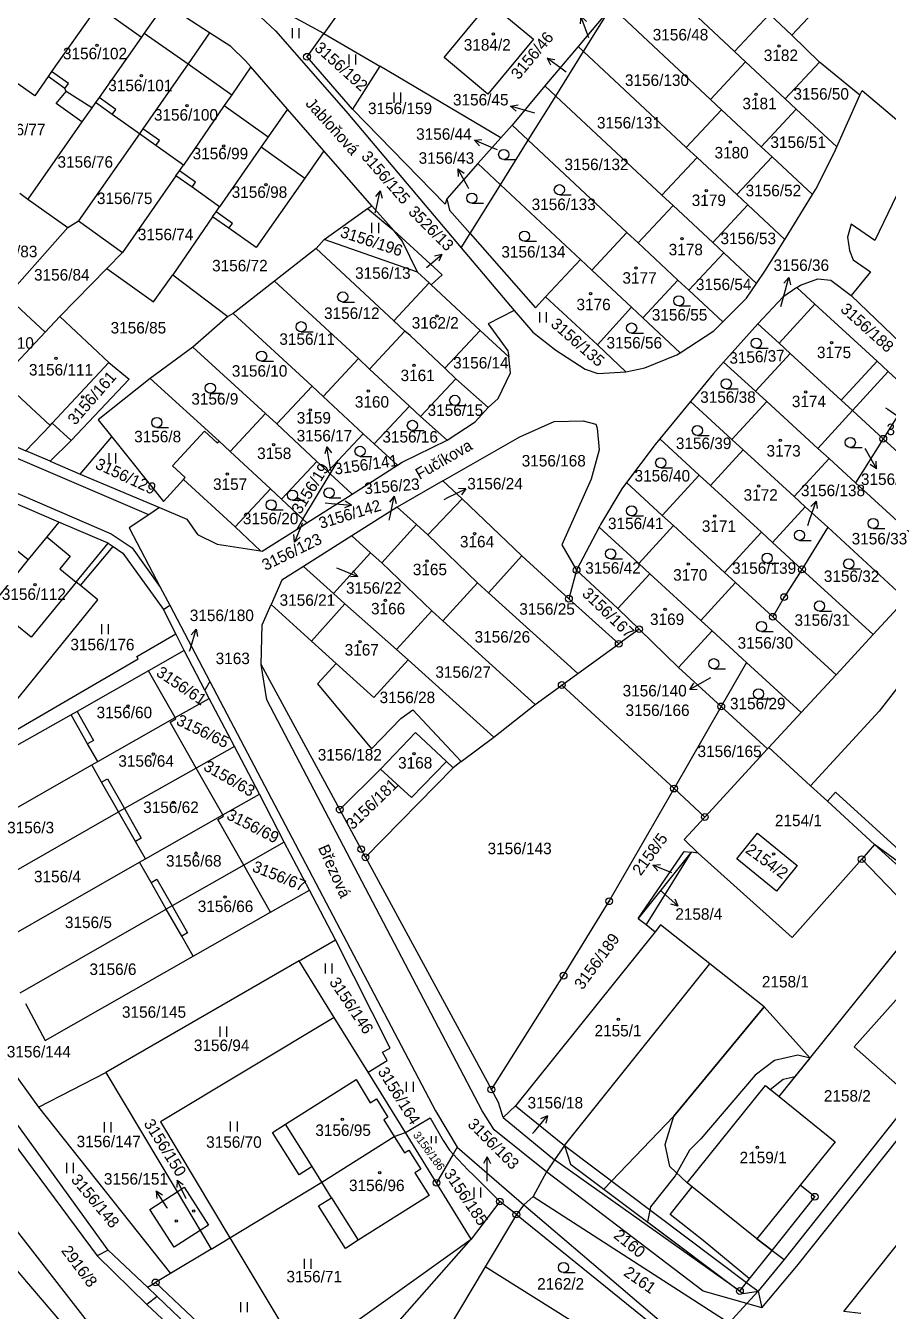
# Model space of a CAD drawing. Extents: x -784124 to -780570, y -980818 to -976926.
# Drawn here: x -782726.5 to -782598.9, y -978423 to -978232.8 of the extents above; entities that cross this region are included whole.
import ezdxf
from ezdxf.enums import TextEntityAlignment as Align

# ---------------------------------------------------------------- set-up
doc = ezdxf.new("R2010")
doc.units = 0
doc.header["$LTSCALE"] = 3.138375
doc.header["$MEASUREMENT"] = 0
doc.linetypes.add('0_051C', pattern=[0])
for name, color, linetype in [('1008', 1, 'CONTINUOUS'), ('1029', 1, 'CONTINUOUS'), ('105', 1, 'CONTINUOUS'), ('18', 1, 'CONTINUOUS'), ('21800', 1, 'CONTINUOUS'), ('21900', 1, 'CONTINUOUS'), ('21999', 1, 'CONTINUOUS'), ('23700', 1, 'CONTINUOUS'), ('304', 1, 'CONTINUOUS'), ('306', 1, 'CONTINUOUS'), ('404', 1, 'CONTINUOUS')]:
    doc.layers.add(name, color=color, linetype=linetype)

# ---------------------------------------------------------------- blocks, each defined once
blk = doc.blocks.new('4_02$0')
at = {"layer": '404', "color": 255, "linetype": 'Continuous'}
blk.add_circle((-0.01, 0), 0.175, dxfattribs=at)
blk = doc.blocks.new('1029$1')
at = {"layer": '1029', "color": 6, "linetype": 'Continuous'}
for p, q in [((0, 3), (-0.5, 2)), ((0, 0), (0, 3)), ((0, 3), (0.5, 2))]:
    blk.add_line(p, q, dxfattribs=at)
blk = doc.blocks.new('3_04$3')
at = {"layer": '304', "color": 255, "linetype": 'Continuous'}
blk.add_line((0.01, 0), (1.76, 0), dxfattribs=at)
blk.add_circle((0.01, 0.75), 0.75, dxfattribs=at)
blk = doc.blocks.new('3_06$4')
at = {"layer": '306', "color": 255, "linetype": 'Continuous'}
for p, q in [((-0.51, 0), (-0.51, 1.5)), ((0.49, 0), (0.49, 1.5))]:
    blk.add_line(p, q, dxfattribs=at)
blk = doc.blocks.new('1_05$19')
at = {"layer": '105', "color": 3, "linetype": 'Continuous'}
for radius in [0.5, 0.0303]:
    blk.add_circle((0, 0), radius, dxfattribs=at)

msp = doc.modelspace()

# ---------------------------------------------------------------- linework, layer by layer
at = {"layer": '1029', "color": 255, "linetype": 'Continuous'}
for p, q in [((-782643.2, -978234.61), (-782643.35, -978234.21)), ((-782646.56, -978239.67), (-782646.95, -978239.38)), ((-782651.21, -978245.72), (-782651.89, -978245.52)), ((-782656.71, -978251.17), (-782657.36, -978250.89)), ((-782660.95, -978256.92), (-782661.12, -978256.61)), ((-782674.82, -978260.49), (-782674.73, -978260.13)), ((-782614.81, -978274.34), (-782614.42, -978272.94)), ((-782599.3, -978289.33), (-782598.98, -978289.55)), ((-782602.36, -978295.37), (-782602.14, -978295.75)), ((-782681.38, -978298.58), (-782681.47, -978298.05)), ((-782682.21, -978303.38), (-782681.28, -978303.46)), ((-782664.6, -978302.88), (-782664.07, -978302.61)), ((-782672.74, -978305.94), (-782672.61, -978305.34)), ((-782685.58, -978306.43), (-782685.59, -978306.44)), ((-782610.82, -978306.76), (-782610.56, -978305.97)), ((-782680.52, -978312.99), (-782680.14, -978313.14)), ((-782702.26, -978325.34), (-782702.14, -978324.95)), ((-782625.21, -978329.3), (-782625.66, -978329.54)), ((-782632.51, -978360.81), (-782632.24, -978361.05)), ((-782651.51, -978396.71), (-782651.25, -978396.39)), ((-782658.26, -978403.75), (-782658.26, -978403.13)), ((-782702.76, -978406.37), (-782702.8, -978406.28)), ((-782705.55, -978407.76), (-782705.58, -978407.71))]:
    msp.add_line(p, q, dxfattribs=at)
at = {"layer": '21800', "color": 255, "linetype": 'Continuous'}
for p, q in [((-782715.82, -978229.89), (-782709.36, -978234.47)), ((-782708.96, -978233.9), (-782702.48, -978238.44)), ((-782702.48, -978238.44), (-782696.03, -978243.03)), ((-782720.17, -978241.36), (-782722.67, -978239.58)), ((-782720.69, -978242.1), (-782720.17, -978241.36)), ((-782716.7, -978244.93), (-782720.52, -978242.51)), ((-782713.18, -978245.18), (-782715.64, -978243.43)), ((-782697.15, -978244.6), (-782690.63, -978249.23)), ((-782713.71, -978245.92), (-782713.18, -978245.18)), ((-782706.72, -978249.79), (-782709.17, -978248.05)), ((-782707.24, -978250.52), (-782706.72, -978249.79)), ((-782691.69, -978250.73), (-782685.23, -978255.33)), ((-782701.37, -978255.96), (-782703.76, -978254.26)), ((-782701.9, -978256.7), (-782701.37, -978255.96)), ((-782695.91, -978262.04), (-782698.33, -978260.31)), ((-782696.43, -978262.77), (-782695.91, -978262.04)), ((-782778.45, -978280.11), (-782713.85, -978307.98)), ((-782600.57, -978282.44), (-782605.87, -978288.2)), ((-782729.98, -978285.35), (-782722.9, -978291.92)), ((-782719.79, -978294.17), (-782722.59, -978291.59)), ((-782708.28, -978305.15), (-782727.6, -978296.9)), ((-782723.4, -978308.41), (-782719.91, -978311.27)), ((-782713.85, -978307.98), (-782710.76, -978310.06)), ((-782728.26, -978310.05), (-782726.16, -978311.78)), ((-782719.91, -978311.27), (-782721.45, -978313.13)), ((-782718.4, -978315.64), (-782713.58, -978309.85)), ((-782710.76, -978310.06), (-782706.59, -978315.86)), ((-782721.45, -978313.13), (-782719.06, -978315.1)), ((-782690.83, -978332.53), (-782691.67, -978327.32)), ((-782596.64, -978329.56), (-782600.26, -978334.2)), ((-782658.97, -978393.36), (-782690.83, -978332.53)), ((-782718.87, -978334.24), (-782716.47, -978338.55)), ((-782600.26, -978334.2), (-782610.39, -978345.27)), ((-782716.47, -978338.55), (-782717.34, -978339.04)), ((-782715.27, -978344.69), (-782714.4, -978344.2)), ((-782714.4, -978344.2), (-782711.9, -978348.59)), ((-782606.7, -978346.2), (-782607.92, -978347.53)), ((-782586.63, -978364.48), (-782606.7, -978346.2)), ((-782711.9, -978348.59), (-782709.4, -978352.98)), ((-782709.4, -978352.98), (-782710.27, -978353.47)), ((-782707.95, -978359.57), (-782707.08, -978359.08)), ((-782707.08, -978359.08), (-782704.83, -978363.02)), ((-782704.83, -978363.02), (-782702.56, -978367)), ((-782702.56, -978367), (-782703.43, -978367.5)), ((-782617.28, -978377.97), (-782625.29, -978371.59)), ((-782630.61, -978394.12), (-782617.28, -978377.97)), ((-782657.21, -978396.17), (-782658.97, -978393.36)), ((-782631.89, -978398.33), (-782630.61, -978394.12)), ((-782684.15, -978401.59), (-782688.09, -978395.33)), ((-782649.44, -978402.39), (-782657.21, -978396.17)), ((-782646.79, -978398.47), (-782619.86, -978418.76)), ((-782631.22, -978401.6), (-782631.89, -978398.33)), ((-782620.85, -978420), (-782648.29, -978400.59)), ((-782626.3, -978420), (-782649.44, -978402.39)), ((-782628.65, -978403.97), (-782631.22, -978401.6)), ((-782681.25, -978406.2), (-782677.3, -978412.49)), ((-782652.83, -978407.26), (-782631.1, -978425.72)), ((-782714.28, -978413.95), (-782715.93, -978414.8)), ((-782618.36, -978412.26), (-782616.08, -978413.99)), ((-782616.08, -978413.99), (-782614.33, -978415.32)), ((-782619.86, -978418.76), (-782618.16, -978420.04)), ((-782707.04, -978420.8), (-782708.56, -978421.99)), ((-782619.81, -978421.84), (-782626.3, -978420)), ((-782617.6, -978422.47), (-782619.81, -978421.84))]:
    msp.add_line(p, q, dxfattribs=at)
at = {"layer": '21900', "color": 3, "linetype": 'Continuous'}
for p, q in [((-782658.26, -978200.22), (-782682.41, -978233.93)), ((-782682.41, -978233.93), (-782708.22, -978219.86)), ((-782621.63, -978236.61), (-782634.94, -978224.17)), ((-782639.87, -978230), (-782644.8, -978235.85)), ((-782643.99, -978236.61), (-782639.87, -978230)), ((-782639.87, -978230), (-782625.21, -978243.7)), ((-782621.63, -978236.61), (-782616.48, -978231.09)), ((-782616.48, -978231.09), (-782613.15, -978234.19)), ((-782684.89, -978237.39), (-782682.41, -978233.93)), ((-782682.41, -978233.93), (-782674.14, -978238.8)), ((-782613.15, -978234.19), (-782609.09, -978238.18)), ((-782644.8, -978235.85), (-782649.7, -978241.69)), ((-782648.09, -978243.2), (-782643.99, -978236.61)), ((-782643.99, -978236.61), (-782644.8, -978235.85)), ((-782643.99, -978236.61), (-782628.79, -978250.8)), ((-782620.01, -978238.13), (-782621.63, -978236.61)), ((-782687.78, -978245.12), (-782693.2, -978238.9)), ((-782678.15, -978245.13), (-782684.89, -978237.39)), ((-782674.14, -978238.8), (-782678.15, -978245.13)), ((-782656.22, -978249.37), (-782674.14, -978238.8)), ((-782625.21, -978243.7), (-782620.01, -978238.13)), ((-782614.15, -978243.6), (-782620.01, -978238.13)), ((-782609.09, -978238.18), (-782614.15, -978243.6)), ((-782603.09, -978243.06), (-782609.09, -978238.18)), ((-782649.7, -978241.69), (-782654.56, -978247.51)), ((-782648.09, -978243.2), (-782649.7, -978241.69)), ((-782652.17, -978249.75), (-782648.09, -978243.2)), ((-782648.09, -978243.2), (-782632.38, -978257.87)), ((-782623.58, -978245.22), (-782625.21, -978243.7)), ((-782614.15, -978243.6), (-782612.52, -978245.12)), ((-782606.54, -978250.71), (-782603.09, -978243.06)), ((-782682.39, -978251.31), (-782687.78, -978245.12)), ((-782628.79, -978250.8), (-782623.58, -978245.22)), ((-782617.72, -978250.69), (-782623.58, -978245.22)), ((-782612.52, -978245.12), (-782617.72, -978250.69)), ((-782612.52, -978245.12), (-782606.54, -978250.71)), ((-782718.19, -978247.03), (-782726.19, -978258.44)), ((-782654.56, -978247.51), (-782656.22, -978249.37)), ((-782652.17, -978249.75), (-782654.56, -978247.51)), ((-782709.69, -978248.78), (-782718.69, -978261.68)), ((-782656.22, -978249.37), (-782659.64, -978253.2)), ((-782656.28, -978256.34), (-782652.17, -978249.75)), ((-782652.17, -978249.75), (-782637.57, -978263.39)), ((-782675.32, -978259.42), (-782682.39, -978251.31)), ((-782632.38, -978257.87), (-782627.18, -978252.31)), ((-782627.18, -978252.31), (-782628.79, -978250.8)), ((-782621.31, -978257.79), (-782627.18, -978252.31)), ((-782616.1, -978252.21), (-782621.31, -978257.79)), ((-782617.72, -978250.69), (-782616.1, -978252.21)), ((-782616.1, -978252.21), (-782610.13, -978257.79)), ((-782659.64, -978253.2), (-782664.19, -978258.39)), ((-782656.28, -978256.34), (-782659.64, -978253.2)), ((-782704.29, -978255), (-782712.16, -978266.33)), ((-782727.39, -978257.58), (-782726.19, -978258.44)), ((-782660.77, -978263.56), (-782656.28, -978256.34)), ((-782656.28, -978256.34), (-782644.44, -978267.4)), ((-782630.74, -978259.4), (-782632.38, -978257.87)), ((-782621.31, -978257.79), (-782619.68, -978259.32)), ((-782726.19, -978258.44), (-782720.26, -978262.67)), ((-782682.34, -978264.44), (-782675.93, -978259.86)), ((-782675.93, -978259.86), (-782675.32, -978259.42)), ((-782675.93, -978259.86), (-782672.03, -978263.11)), ((-782672.03, -978263.11), (-782675.32, -978259.42)), ((-782635.92, -978264.93), (-782630.74, -978259.4)), ((-782624.87, -978264.88), (-782630.74, -978259.4)), ((-782619.68, -978259.32), (-782624.87, -978264.88)), ((-782619.68, -978259.32), (-782614.22, -978264.42)), ((-782720.26, -978262.67), (-782718.69, -978261.68)), ((-782718.69, -978261.68), (-782712.16, -978266.33)), ((-782698.85, -978261.05), (-782704.76, -978269.65)), ((-782729.28, -978272.88), (-782720.26, -978262.67)), ((-782672.03, -978263.11), (-782664.9, -978269.64)), ((-782662.08, -978265.66), (-782660.77, -978263.56)), ((-782642.78, -978268.96), (-782637.57, -978263.39)), ((-782637.57, -978263.39), (-782635.92, -978264.93)), ((-782682.34, -978264.44), (-782683.55, -978265.75)), ((-782668.57, -978269.28), (-782682.34, -978264.44)), ((-782662.08, -978265.66), (-782654.25, -978274.94)), ((-782630.03, -978270.43), (-782635.92, -978264.93)), ((-782624.87, -978264.88), (-782623.24, -978266.41)), ((-782712.16, -978266.33), (-782714.51, -978268.73)), ((-782683.55, -978265.75), (-782689.72, -978270.57)), ((-782672.05, -978276.46), (-782683.55, -978265.75)), ((-782649.6, -978272.93), (-782644.44, -978267.4)), ((-782644.44, -978267.4), (-782642.78, -978268.96)), ((-782623.24, -978266.41), (-782628.41, -978271.94)), ((-782623.24, -978266.41), (-782618.4, -978270.93)), ((-782721.47, -978275.84), (-782714.51, -978268.73)), ((-782666.82, -978270.86), (-782668.57, -978269.28)), ((-782636.88, -978274.46), (-782642.78, -978268.96)), ((-782704.76, -978269.65), (-782696.6, -978275.8)), ((-782689.72, -978270.57), (-782695.83, -978275.39)), ((-782677.28, -978282.05), (-782689.72, -978270.57)), ((-782672.05, -978276.46), (-782666.82, -978270.86)), ((-782666.54, -978271.12), (-782666.82, -978270.86)), ((-782664.9, -978269.64), (-782666.54, -978271.12)), ((-782659.3, -978277.87), (-782666.54, -978271.12)), ((-782630.03, -978270.43), (-782635.23, -978276)), ((-782628.41, -978271.94), (-782630.03, -978270.43)), ((-782729.28, -978272.88), (-782723.62, -978278.15)), ((-782641.94, -978280.02), (-782649.6, -978272.93)), ((-782628.41, -978271.94), (-782623.39, -978276.63)), ((-782609.78, -978273.99), (-782612.45, -978271.54)), ((-782604.39, -978272.69), (-782593.16, -978283.51)), ((-782636.88, -978274.46), (-782641.94, -978280.02)), ((-782635.23, -978276), (-782636.88, -978274.46)), ((-782615.07, -978279.76), (-782609.78, -978273.99)), ((-782723.62, -978278.15), (-782721.47, -978275.84)), ((-782721.47, -978275.84), (-782714.21, -978282.61)), ((-782696.6, -978275.8), (-782701.76, -978280.37)), ((-782695.83, -978275.39), (-782696.6, -978275.8)), ((-782684.15, -978286.12), (-782695.83, -978275.39)), ((-782670.41, -978277.99), (-782672.05, -978276.46)), ((-782635.23, -978276), (-782629.7, -978281.17)), ((-782618.18, -978276.91), (-782615.07, -978279.76)), ((-782675.63, -978283.59), (-782670.41, -978277.99)), ((-782659.3, -978277.87), (-782664.52, -978283.47)), ((-782655.05, -978281.8), (-782659.3, -978277.87)), ((-782701.76, -978280.37), (-782708.11, -978284.97)), ((-782691.02, -978290.18), (-782701.76, -978280.37)), ((-782641.94, -978280.02), (-782637.74, -978284)), ((-782613.41, -978281.28), (-782615.07, -978279.76)), ((-782682.5, -978287.65), (-782677.28, -978282.05)), ((-782677.28, -978282.05), (-782675.63, -978283.59)), ((-782655.16, -978280.88), (-782655.05, -978281.8)), ((-782623.3, -978282.59), (-782618.54, -978286.88)), ((-782618.54, -978286.88), (-782613.41, -978281.28)), ((-782669.74, -978289.08), (-782675.63, -978283.59)), ((-782664.52, -978283.47), (-782662.86, -978285.02)), ((-782598.91, -978283.96), (-782604.2, -978289.74)), ((-782595.43, -978287.15), (-782598.91, -978283.96)), ((-782697.9, -978294.24), (-782708.11, -978284.97)), ((-782689.37, -978291.72), (-782684.15, -978286.12)), ((-782684.15, -978286.12), (-782682.5, -978287.65)), ((-782662.86, -978285.02), (-782668.08, -978290.62)), ((-782662.86, -978285.02), (-782658.08, -978289.29)), ((-782676.59, -978293.16), (-782682.5, -978287.65)), ((-782658.08, -978289.29), (-782656.6, -978287.96)), ((-782628.16, -978288.38), (-782632.71, -978293.92)), ((-782628.16, -978288.38), (-782622.03, -978294.01)), ((-782622.03, -978294.01), (-782616.88, -978288.4)), ((-782616.88, -978288.4), (-782618.54, -978286.88)), ((-782609.33, -978295.33), (-782616.88, -978288.4)), ((-782595.43, -978287.15), (-782599.65, -978293.9)), ((-782696.24, -978295.79), (-782691.02, -978290.18)), ((-782691.02, -978290.18), (-782689.37, -978291.72)), ((-782669.74, -978289.08), (-782674.96, -978294.68)), ((-782668.08, -978290.62), (-782669.74, -978289.08)), ((-782660.02, -978291.38), (-782658.08, -978289.29)), ((-782604.2, -978289.74), (-782609.33, -978295.33)), ((-782604.2, -978289.74), (-782599.65, -978293.9)), ((-782735.83, -978291.65), (-782726.49, -978295.71)), ((-782683.43, -978297.25), (-782689.37, -978291.72)), ((-782668.08, -978290.62), (-782664.14, -978294.12)), ((-782664.14, -978294.12), (-782660.02, -978291.38)), ((-782718.43, -978299.12), (-782713.76, -978293.63)), ((-782676.59, -978293.16), (-782680.3, -978297.11)), ((-782674.96, -978294.68), (-782676.59, -978293.16)), ((-782664.8, -978300.15), (-782653.43, -978293.61)), ((-782632.71, -978293.92), (-782626.87, -978299.29)), ((-782620.37, -978295.54), (-782622.03, -978294.01)), ((-782599.65, -978293.9), (-782603.75, -978300.44)), ((-782585.97, -978306.44), (-782599.65, -978293.9)), ((-782722.88, -978297.24), (-782726.49, -978295.71)), ((-782698.16, -978294.53), (-782697.9, -978294.24)), ((-782697.9, -978294.24), (-782696.24, -978295.79)), ((-782690.29, -978301.33), (-782696.24, -978295.79)), ((-782674.96, -978294.68), (-782671.51, -978297.82)), ((-782625.2, -978300.83), (-782620.37, -978295.54)), ((-782612.82, -978302.46), (-782620.37, -978295.54)), ((-782609.33, -978295.33), (-782607.67, -978296.85)), ((-782722.88, -978297.24), (-782718.43, -978299.12)), ((-782683.43, -978297.25), (-782688.65, -978302.86)), ((-782681.81, -978298.76), (-782683.43, -978297.25)), ((-782680.3, -978297.11), (-782681.81, -978298.76)), ((-782681.44, -978299.1), (-782680.3, -978297.11)), ((-782678.22, -978302.09), (-782671.51, -978297.82)), ((-782607.67, -978296.85), (-782612.82, -978302.46)), ((-782603.75, -978300.44), (-782607.67, -978296.85)), ((-782718.43, -978299.12), (-782706.7, -978304.08)), ((-782703.15, -978299.95), (-782702.89, -978299.66)), ((-782685.5, -978305.82), (-782681.44, -978299.1)), ((-782681.81, -978298.76), (-782681.44, -978299.1)), ((-782681.44, -978299.1), (-782678.22, -978302.09)), ((-782632.33, -978305.25), (-782626.87, -978299.29)), ((-782626.87, -978299.29), (-782625.2, -978300.83)), ((-782695.51, -978306.93), (-782703.15, -978299.95)), ((-782690.29, -978301.33), (-782695.51, -978306.93)), ((-782688.65, -978302.86), (-782690.29, -978301.33)), ((-782664.8, -978300.15), (-782671.55, -978304.03)), ((-782661.92, -978302.81), (-782664.8, -978300.15)), ((-782637.62, -978300.39), (-782632.33, -978305.25)), ((-782617.66, -978307.74), (-782625.2, -978300.83)), ((-782591.12, -978312.02), (-782603.75, -978300.44)), ((-782721.61, -978306.24), (-782728.47, -978303.29)), ((-782688.65, -978302.86), (-782685.5, -978305.82)), ((-782684.93, -978306.35), (-782678.22, -978302.09)), ((-782667.03, -978308.12), (-782661.92, -978302.81)), ((-782653.12, -978311.25), (-782661.92, -978302.81)), ((-782612.82, -978302.46), (-782611.19, -978303.96)), ((-782706.7, -978304.08), (-782708.28, -978305.15)), ((-782671.55, -978304.03), (-782678.26, -978308.27)), ((-782668.7, -978306.61), (-782671.55, -978304.03)), ((-782630.68, -978306.76), (-782632.33, -978305.25)), ((-782611.19, -978303.96), (-782616.04, -978309.23)), ((-782611.19, -978303.96), (-782607.85, -978307.01)), ((-782714.32, -978309.37), (-782721.61, -978306.24)), ((-782695.51, -978306.93), (-782691.77, -978310.49)), ((-782686.36, -978307.26), (-782685.5, -978305.82)), ((-782686.36, -978307.26), (-782684.93, -978306.35)), ((-782684.93, -978306.35), (-782685.5, -978305.82)), ((-782673.83, -978312.27), (-782668.7, -978306.61)), ((-782668.7, -978306.61), (-782667.03, -978308.12)), ((-782641.69, -978306.98), (-782645.01, -978313.33)), ((-782641.69, -978306.98), (-782635.82, -978312.37)), ((-782635.82, -978312.37), (-782630.68, -978306.76)), ((-782623.12, -978313.69), (-782630.68, -978306.76)), ((-782607.85, -978307.01), (-782611.67, -978313.23)), ((-782596.29, -978317.62), (-782607.85, -978307.01)), ((-782719.06, -978315.1), (-782714.32, -978309.37)), ((-782678.26, -978308.27), (-782685.4, -978312.8)), ((-782675.5, -978310.76), (-782678.26, -978308.27)), ((-782667.03, -978308.12), (-782659.68, -978315.2)), ((-782617.66, -978307.74), (-782623.12, -978313.69)), ((-782616.04, -978309.23), (-782617.66, -978307.74)), ((-782616.04, -978309.23), (-782611.67, -978313.23)), ((-782680.97, -978316.8), (-782675.5, -978310.76)), ((-782675.5, -978310.76), (-782673.83, -978312.27)), ((-782653.12, -978311.25), (-782658.03, -978316.69)), ((-782646.15, -978317.57), (-782653.12, -978311.25)), ((-782680.97, -978316.8), (-782685.4, -978312.8)), ((-782673.83, -978312.27), (-782666.44, -978319.35)), ((-782634.17, -978313.88), (-782635.82, -978312.37)), ((-782645.01, -978313.33), (-782646.15, -978317.57)), ((-782645.01, -978313.33), (-782638.91, -978319.04)), ((-782638.91, -978319.04), (-782634.17, -978313.88)), ((-782626.63, -978320.8), (-782634.17, -978313.88)), ((-782623.12, -978313.69), (-782621.49, -978315.19)), ((-782601.15, -978322.88), (-782611.67, -978313.23)), ((-782706.59, -978315.86), (-782705.17, -978318.55)), ((-782679.3, -978318.31), (-782680.97, -978316.8)), ((-782659.68, -978315.2), (-782664.79, -978320.84)), ((-782658.03, -978316.69), (-782659.68, -978315.2)), ((-782658.03, -978316.69), (-782644.85, -978328.62)), ((-782621.49, -978315.19), (-782626.63, -978320.8)), ((-782615.98, -978320.24), (-782621.49, -978315.19)), ((-782706.13, -978319.15), (-782705.17, -978318.55)), ((-782705.17, -978318.55), (-782699.26, -978329.81)), ((-782690.2, -978318.45), (-782684.22, -978323.87)), ((-782684.22, -978323.87), (-782679.3, -978318.31)), ((-782679.3, -978318.31), (-782671.63, -978325.09)), ((-782638.78, -978324.25), (-782646.15, -978317.57)), ((-782601.15, -978322.88), (-782596.29, -978317.62)), ((-782704.29, -978322.78), (-782706.13, -978319.15)), ((-782666.44, -978319.35), (-782671.63, -978325.09)), ((-782664.79, -978320.84), (-782666.44, -978319.35)), ((-782638.91, -978319.04), (-782635.77, -978322.08)), ((-782626.63, -978320.8), (-782624.97, -978322.32)), ((-782606.63, -978328.81), (-782615.98, -978320.24)), ((-782664.79, -978320.84), (-782651.13, -978333.2)), ((-782635.77, -978322.08), (-782638.78, -978324.25)), ((-782635.77, -978322.08), (-782629.92, -978327.73)), ((-782624.97, -978322.32), (-782629.92, -978327.73)), ((-782624.97, -978322.32), (-782619.87, -978327)), ((-782703.05, -978325.22), (-782704.29, -978322.78)), ((-782684.22, -978323.87), (-782680.58, -978327.15)), ((-782644.85, -978328.62), (-782638.78, -978324.25)), ((-782606.63, -978328.81), (-782601.15, -978322.88)), ((-782734.69, -978340.91), (-782709.89, -978326.45)), ((-782703.05, -978325.22), (-782708.33, -978328.23)), ((-782699.99, -978331.09), (-782703.05, -978325.22)), ((-782671.63, -978325.09), (-782669.94, -978326.62)), ((-782704.37, -978335.17), (-782708.33, -978328.23)), ((-782669.94, -978326.62), (-782657.27, -978338.07)), ((-782629.92, -978327.73), (-782623.61, -978333.51)), ((-782619.87, -978327), (-782623.61, -978333.51)), ((-782611.79, -978334.4), (-782619.87, -978327)), ((-782699.26, -978329.81), (-782699.99, -978331.09)), ((-782647.21, -978330.34), (-782644.85, -978328.62)), ((-782611.79, -978334.4), (-782606.63, -978328.81)), ((-782699.34, -978332.33), (-782699.99, -978331.09)), ((-782651.13, -978333.2), (-782647.21, -978330.34)), ((-782630.6, -978345.66), (-782647.21, -978330.34)), ((-782704.37, -978335.17), (-782699.34, -978332.33)), ((-782695.63, -978339.43), (-782699.34, -978332.33)), ((-782657.27, -978338.07), (-782651.13, -978333.2)), ((-782623.61, -978333.51), (-782630.6, -978345.66)), ((-782623.61, -978333.51), (-782616.76, -978339.79)), ((-782715.85, -978341.66), (-782704.37, -978335.17)), ((-782616.59, -978339.6), (-782611.79, -978334.4)), ((-782695.63, -978339.43), (-782701.29, -978342.62)), ((-782691.94, -978346.51), (-782695.63, -978339.43)), ((-782662.08, -978341.67), (-782657.27, -978338.07)), ((-782626.04, -978349.87), (-782616.76, -978339.79)), ((-782616.76, -978339.79), (-782616.59, -978339.6)), ((-782716.72, -978342.15), (-782715.85, -978341.66)), ((-782663.28, -978342.57), (-782664.24, -978341.66)), ((-782662.08, -978341.67), (-782663.28, -978342.57)), ((-782738.47, -978354.56), (-782716.72, -978342.15)), ((-782697.33, -978349.57), (-782701.29, -978342.62)), ((-782674, -978342.81), (-782680.05, -978348.77)), ((-782663.28, -978342.57), (-782676.23, -978355.83)), ((-782697.33, -978349.57), (-782691.94, -978346.51)), ((-782688.25, -978353.57), (-782691.94, -978346.51)), ((-782630.6, -978345.66), (-782626.04, -978349.87)), ((-782734.74, -978361.7), (-782712.77, -978349.08)), ((-782708.8, -978356.06), (-782697.33, -978349.57)), ((-782688.25, -978353.57), (-782694.25, -978356.99)), ((-782684.54, -978360.69), (-782688.25, -978353.57)), ((-782600.92, -978353.94), (-782602.84, -978356.11)), ((-782586.63, -978364.48), (-782600.92, -978353.94)), ((-782731.04, -978368.78), (-782709.66, -978356.56)), ((-782709.66, -978356.56), (-782708.8, -978356.06)), ((-782676.23, -978355.83), (-782657.62, -978390.19)), ((-782628.04, -978355.09), (-782635.88, -978364.88)), ((-782628.04, -978355.09), (-782634.73, -978365.79)), ((-782627.02, -978355.22), (-782628.04, -978355.09)), ((-782690.29, -978363.96), (-782694.25, -978356.99)), ((-782690.29, -978363.96), (-782684.54, -978360.69)), ((-782680.69, -978368.06), (-782684.54, -978360.69)), ((-782727.33, -978375.9), (-782705.7, -978363.52)), ((-782701.73, -978370.48), (-782690.29, -978363.96)), ((-782635.88, -978364.88), (-782634.73, -978365.79)), ((-782634.73, -978365.79), (-782633.4, -978366.84)), ((-782686.03, -978371.14), (-782680.69, -978368.06)), ((-782633.4, -978366.84), (-782654.07, -978392.58)), ((-782686.03, -978371.14), (-782714.66, -978387.67)), ((-782680.86, -978379.51), (-782686.03, -978371.14)), ((-782675.84, -978387.63), (-782680.86, -978379.51)), ((-782730.6, -978384.51), (-782724.62, -978392.79)), ((-782724.62, -978392.79), (-782714.66, -978387.67)), ((-782714.66, -978387.67), (-782704.12, -978405.34)), ((-782670.34, -978396.53), (-782675.84, -978387.63)), ((-782724.62, -978392.79), (-782705.07, -978417.4)), ((-782654.07, -978392.58), (-782655.85, -978394.32)), ((-782654.07, -978392.58), (-782646.79, -978398.47)), ((-782670.34, -978396.53), (-782666.68, -978394.39)), ((-782655.85, -978394.32), (-782648.29, -978400.59)), ((-782671.99, -978397.14), (-782670.34, -978396.53)), ((-782665.73, -978404), (-782670.34, -978396.53)), ((-782682.71, -978403.88), (-782671.99, -978397.14)), ((-782662.69, -978398.7), (-782663.28, -978399.73)), ((-782662.69, -978398.7), (-782652.83, -978407.26)), ((-782646.79, -978398.47), (-782648.29, -978400.59)), ((-782663.28, -978399.73), (-782665.73, -978404)), ((-782696.3, -978412.13), (-782682.71, -978403.88)), ((-782660.59, -978412.31), (-782665.73, -978404)), ((-782609.77, -978406.05), (-782611.96, -978404.32)), ((-782704.12, -978405.34), (-782700.71, -978411.05)), ((-782651.45, -978406), (-782652.83, -978407.26)), ((-782656.37, -978406.76), (-782660.59, -978412.31)), ((-782653.92, -978408.68), (-782656.37, -978406.76)), ((-782652.83, -978407.26), (-782653.92, -978408.68)), ((-782653.92, -978408.68), (-782658.53, -978416.41)), ((-782653.92, -978408.68), (-782634.3, -978424.56)), ((-782700.71, -978411.05), (-782699.07, -978413.79)), ((-782699.07, -978413.79), (-782705.07, -978417.4)), ((-782699.07, -978413.79), (-782696.3, -978412.13)), ((-782684.92, -978439.91), (-782660.59, -978412.31)), ((-782705.07, -978417.4), (-782707.28, -978418.73)), ((-782708.47, -978419.45), (-782707.28, -978418.73)), ((-782707.28, -978418.73), (-782684.92, -978439.91))]:
    msp.add_line(p, q, dxfattribs=at)
for points in [[(-782747.49, -978198.03), (-782745.25, -978201.13), (-782699.27, -978226.33), (-782692.52, -978230.81), (-782689.53, -978233.57), (-782682.24, -978241.88), (-782678.85, -978245.76), (-782662.08, -978265.66)], [(-782613.15, -978234.19), (-782601.95, -978222.2), (-782618.72, -978206.53), (-782629.1, -978217.82)], [(-782713.07, -978225.99), (-782715.82, -978229.89), (-782722.67, -978239.58), (-782723.16, -978240.31)], [(-782657.89, -978229.4), (-782651.4, -978234.78), (-782658.12, -978242.9), (-782664.62, -978237.5), (-782657.89, -978229.4)], [(-782706.08, -978229.81), (-782708.96, -978233.9), (-782709.36, -978234.47), (-782715.64, -978243.43), (-782716.16, -978244.17)], [(-782699.3, -978233.87), (-782702.83, -978231.59), (-782706.08, -978229.81)], [(-782699.3, -978233.87), (-782702.48, -978238.44), (-782709.17, -978248.05), (-782709.69, -978248.78)], [(-782693.2, -978238.9), (-782693.99, -978237.99), (-782696.18, -978235.89), (-782699.3, -978233.87)], [(-782723.16, -978240.31), (-782725.17, -978243.17), (-782731.54, -978238.66)], [(-782693.2, -978238.9), (-782696.03, -978243.03), (-782697.15, -978244.6), (-782703.17, -978253.42)], [(-782718.19, -978247.03), (-782722.02, -978244.31), (-782720.52, -978242.51), (-782720.69, -978242.1), (-782723.16, -978240.31)], [(-782603.09, -978243.06), (-782602.79, -978242.4), (-782593.83, -978249.94), (-782600.91, -978264.56), (-782604.41, -978262.18), (-782604.94, -978264.1), (-782604.62, -978266.03), (-782604.09, -978267.43), (-782601.56, -978269.21), (-782604.39, -978272.69)], [(-782716.16, -978244.17), (-782716.7, -978244.93), (-782718.19, -978247.03)], [(-782709.69, -978248.78), (-782713.71, -978245.92), (-782716.16, -978244.17)], [(-782687.78, -978245.12), (-782690.63, -978249.23), (-782691.69, -978250.73), (-782697.82, -978259.6)], [(-782664.19, -978258.39), (-782664.46, -978259.2), (-782678.15, -978245.13)], [(-782703.17, -978253.42), (-782707.24, -978250.52), (-782709.69, -978248.78)], [(-782682.39, -978251.31), (-782684.07, -978253.71), (-782685.23, -978255.33), (-782692.42, -978265.62), (-782696.43, -978262.77), (-782698.85, -978261.05)], [(-782610.13, -978257.79), (-782609.64, -978256.99), (-782606.93, -978251.58), (-782606.54, -978250.71)], [(-782704.29, -978255), (-782703.76, -978254.26), (-782703.17, -978253.42)], [(-782697.82, -978259.6), (-782701.9, -978256.7), (-782704.29, -978255)], [(-782614.22, -978264.42), (-782614.13, -978264.27), (-782610.13, -978257.79)], [(-782698.85, -978261.05), (-782698.33, -978260.31), (-782697.82, -978259.6)], [(-782664.19, -978258.39), (-782663.83, -978260.1), (-782660.77, -978263.56)], [(-782668.57, -978269.28), (-782670.79, -978264.62), (-782672.03, -978263.11)], [(-782660.77, -978263.56), (-782651.09, -978274.53), (-782649.6, -978272.93)], [(-782618.4, -978270.93), (-782617.06, -978268.98), (-782614.22, -978264.42)], [(-782714.51, -978268.73), (-782707.61, -978273.65), (-782704.76, -978269.65)], [(-782623.39, -978276.63), (-782619.88, -978273.1), (-782618.4, -978270.93)], [(-782612.45, -978271.54), (-782611.9, -978271.16), (-782609.35, -978270.24), (-782607.41, -978270.44), (-782604.39, -978272.69)], [(-782612.45, -978271.54), (-782614.49, -978272.97), (-782618.18, -978276.91)], [(-782654.25, -978274.94), (-782658.07, -978276.88), (-782655.16, -978280.88)], [(-782654.25, -978274.94), (-782651.48, -978278.12), (-782648.06, -978280.78)], [(-782598.91, -978283.96), (-782600.57, -978282.44), (-782609.78, -978273.99)], [(-782629.7, -978281.17), (-782624.7, -978277.94), (-782623.39, -978276.63)], [(-782618.18, -978276.91), (-782619.9, -978278.76), (-782623.3, -978282.59)], [(-782735.83, -978291.65), (-782732.26, -978287.81), (-782729.98, -978285.35), (-782730.19, -978285.15), (-782723.62, -978278.15)], [(-782664.52, -978283.47), (-782669.63, -978278.65), (-782670.41, -978277.99)], [(-782648.06, -978280.78), (-782643.73, -978283.63), (-782641.88, -978284.25), (-782637.74, -978284)], [(-782726.49, -978295.71), (-782722.9, -978291.92), (-782722.59, -978291.59), (-782714.21, -978282.61)], [(-782714.21, -978282.61), (-782711.19, -978285.1), (-782719.79, -978294.17), (-782722.88, -978297.24)], [(-782656.6, -978287.96), (-782654.77, -978284.15), (-782655.05, -978281.8)], [(-782637.74, -978284), (-782634.91, -978283.39), (-782630.17, -978281.48), (-782629.7, -978281.17)], [(-782623.3, -978282.59), (-782624.76, -978284.23), (-782628.16, -978288.38)], [(-782604.2, -978289.74), (-782605.87, -978288.2), (-782613.41, -978281.28)], [(-782708.11, -978284.97), (-782715.79, -978291.09), (-782713.76, -978293.63)], [(-782653.43, -978293.61), (-782648.34, -978291.35), (-782644.04, -978291.25), (-782642.15, -978291.73)], [(-782642.15, -978291.73), (-782641.98, -978292.32), (-782641.67, -978295.52), (-782642.87, -978299.86), (-782647.21, -978309.58), (-782645.01, -978313.33)], [(-782713.76, -978293.63), (-782706.14, -978303.18), (-782703.15, -978299.95)], [(-782702.89, -978299.66), (-782704.79, -978297.91), (-782700.07, -978292.77), (-782698.16, -978294.53)], [(-782671.51, -978297.82), (-782670.79, -978297.37), (-782664.14, -978294.12)], [(-782632.71, -978293.92), (-782633.38, -978294.76), (-782637.62, -978300.39)], [(-782637.62, -978300.39), (-782638.33, -978301.33), (-782641.49, -978306.61), (-782641.69, -978306.98)], [(-782708.28, -978305.15), (-782711.19, -978307.1), (-782706.59, -978315.86)], [(-782706.7, -978304.08), (-782702.68, -978305.78), (-782701.07, -978308.09), (-782698.17, -978309.48), (-782691.77, -978310.49)], [(-782721.61, -978306.24), (-782723.4, -978308.41), (-782726.16, -978311.78), (-782732.31, -978319.41), (-782732.03, -978319.64)], [(-782691.77, -978310.49), (-782691.51, -978310.53), (-782686.36, -978307.26)], [(-782714.32, -978309.37), (-782713.58, -978309.85), (-782712.11, -978310.82), (-782706.13, -978319.15)], [(-782685.4, -978312.8), (-782688.61, -978314.83), (-782690.2, -978318.45)], [(-782734.69, -978340.91), (-782715.83, -978317.75), (-782718.4, -978315.64), (-782719.06, -978315.1)], [(-782719.06, -978315.1), (-782725.7, -978323.26), (-782728.1, -978321.29), (-782731.4, -978325.3), (-782732.91, -978324.06), (-782730.38, -978320.99), (-782732.03, -978319.64)], [(-782611.67, -978313.23), (-782614.31, -978317.33), (-782615.98, -978320.24)], [(-782680.05, -978348.77), (-782691.67, -978327.32), (-782691.52, -978321.45), (-782690.2, -978318.45)], [(-782709.89, -978326.45), (-782710.07, -978326.12), (-782704.29, -978322.78)], [(-782708.33, -978328.23), (-782718.87, -978334.24), (-782719.78, -978334.76)], [(-782680.58, -978327.15), (-782683.33, -978330.19), (-782675.33, -978339.78), (-782671.02, -978335.31), (-782669.22, -978333.99), (-782662.08, -978341.67)], [(-782669.94, -978326.62), (-782675, -978332.21), (-782680.58, -978327.15)], [(-782699.26, -978329.81), (-782665.88, -978393.34), (-782662.69, -978398.7)], [(-782719.78, -978334.76), (-782742.2, -978347.4), (-782738.47, -978354.56)], [(-782715.85, -978341.66), (-782717.34, -978339.04), (-782719.78, -978334.76)], [(-782701.29, -978342.62), (-782705.14, -978335.84), (-782704.28, -978335.34), (-782704.37, -978335.17)], [(-782664.24, -978341.66), (-782668.83, -978337.36), (-782674, -978342.81)], [(-782600.92, -978353.94), (-782607.92, -978347.53), (-782610.39, -978345.27), (-782616.59, -978339.6)], [(-782674, -978342.81), (-782669.44, -978347), (-782664.24, -978341.66)], [(-782712.77, -978349.08), (-782715.27, -978344.69), (-782716.72, -978342.15)], [(-782701.29, -978342.62), (-782711.9, -978348.59), (-782712.77, -978349.08)], [(-782657.62, -978390.19), (-782646.94, -978373.34), (-782640.19, -978362.33), (-782630.6, -978345.66)], [(-782708.8, -978356.06), (-782710.27, -978353.47), (-782712.77, -978349.08)], [(-782676.23, -978355.83), (-782676.88, -978354.63), (-782680.05, -978348.77)], [(-782694.25, -978356.99), (-782698.1, -978350.23), (-782697.23, -978349.74), (-782697.33, -978349.57)], [(-782626.04, -978349.87), (-782629.11, -978353.21), (-782627.02, -978355.22)], [(-782618.23, -978352.26), (-782612.39, -978357.05), (-782615.43, -978360.82), (-782621.31, -978356.08), (-782618.23, -978352.26)], [(-782635.88, -978364.88), (-782629.1, -978354.96), (-782628.04, -978355.09)], [(-782586.63, -978364.48), (-782589.25, -978364.52), (-782600.92, -978353.94)], [(-782705.7, -978363.52), (-782707.95, -978359.57), (-782709.66, -978356.56)], [(-782602.84, -978356.11), (-782613.12, -978367.72), (-782627.02, -978355.22)], [(-782615.05, -978391.23), (-782594.07, -978365.2), (-782602.84, -978356.11)], [(-782694.25, -978356.99), (-782704.83, -978363.02), (-782705.7, -978363.52)], [(-782701.73, -978370.48), (-782703.43, -978367.5), (-782705.7, -978363.52)], [(-782586.63, -978364.48), (-782603.96, -978383.88), (-782595.36, -978391.45), (-782614.33, -978415.32), (-782618.16, -978420.04)], [(-782752.88, -978365.01), (-782715.93, -978414.8), (-782708.56, -978421.99), (-782672.95, -978455.28)], [(-782646.79, -978398.47), (-782625.29, -978371.59), (-782632.58, -978365.81), (-782633.4, -978366.84)], [(-782675.84, -978387.63), (-782673.02, -978385.89), (-782673.72, -978384.68), (-782672.59, -978384.05), (-782680.69, -978368.06)], [(-782726.51, -978377.46), (-782723.64, -978382.96), (-782701.73, -978370.48)], [(-782680.86, -978379.51), (-782706.56, -978394.97), (-782696.3, -978412.13)], [(-782618.16, -978420.04), (-782617.6, -978422.47), (-782612.42, -978416.34), (-782588.5, -978386.3)], [(-782677.3, -978461.02), (-782717.38, -978424.51), (-782745.3, -978388.61)], [(-782708.47, -978419.45), (-782714.28, -978413.95), (-782732.82, -978388.34)], [(-782682.71, -978403.88), (-782684.15, -978401.59), (-782686.07, -978402.8), (-782690.01, -978396.54), (-782688.09, -978395.33), (-782677.61, -978388.73), (-782675.55, -978392.17), (-782674.62, -978391.58), (-782672.91, -978394.3), (-782673.53, -978394.69), (-782671.99, -978397.14)], [(-782655.85, -978394.32), (-782656.58, -978392.11), (-782657.62, -978390.19)], [(-782611.96, -978404.32), (-782618.36, -978412.26), (-782628.65, -978403.97), (-782617.07, -978389.61), (-782615.05, -978391.23)], [(-782615.05, -978391.23), (-782606.78, -978397.91), (-782611.96, -978404.32)], [(-782666.68, -978394.39), (-782664.74, -978397.71), (-782663.83, -978399.14), (-782663.28, -978399.73)], [(-782671.99, -978397.14), (-782670.47, -978399.55), (-782669.82, -978399.14), (-782668.05, -978401.95), (-782668.94, -978402.51), (-782666.81, -978405.89), (-782677.3, -978412.49), (-782679.22, -978413.7), (-782683.17, -978407.41), (-782681.25, -978406.2), (-782682.71, -978403.88)], [(-782646.79, -978398.47), (-782645.93, -978401.24), (-782620.85, -978420)], [(-782663.28, -978399.73), (-782661.06, -978402.12), (-782660.26, -978402.86), (-782656.37, -978406.76)], [(-782648.29, -978400.59), (-782649.44, -978402.39), (-782651.45, -978406)], [(-782700.71, -978411.05), (-782704.53, -978413.51), (-782708.13, -978407.92), (-782704.12, -978405.34)], [(-782704.12, -978405.34), (-782703.05, -978404.65), (-782699.45, -978410.24), (-782700.71, -978411.05)], [(-782620.85, -978420), (-782619.86, -978418.76), (-782616.08, -978413.99), (-782609.77, -978406.05)], [(-782736.73, -978406.54), (-782718.05, -978428.43), (-782717.64, -978428.79)], [(-782696.3, -978412.13), (-782685.52, -978430.15), (-782660.59, -978412.31)], [(-782602.98, -978423.34), (-782605.48, -978423.02), (-782597.48, -978413)], [(-782658.53, -978416.41), (-782673.56, -978441.63), (-782673.14, -978449.91)], [(-782685.9, -978441.03), (-782707.04, -978420.8), (-782708.47, -978419.45)], [(-782622.44, -978424.72), (-782619.81, -978421.84), (-782618.16, -978420.04)], [(-782620.85, -978420), (-782620.38, -978420.35), (-782618.16, -978420.04)]]:
    msp.add_lwpolyline(points, dxfattribs=at)
at = {"layer": '21999', "color": 3, "linetype": 'Continuous'}
for p, q in [((-782651.45, -978406), (-782622.44, -978424.72)), ((-782638, -978429.28), (-782658.53, -978416.41))]:
    msp.add_line(p, q, dxfattribs=at)
at = {"layer": '23700', "color": 255, "linetype": '0_051C'}
for points in [[(-782617.28, -978377.97), (-782630.61, -978394.12), (-782640.98, -978404.94), (-782620.85, -978420), (-782619.86, -978418.76), (-782616.08, -978413.99), (-782618.36, -978412.26), (-782628.65, -978403.97), (-782617.07, -978389.61), (-782615.05, -978391.23), (-782610.47, -978385.55), (-782617.28, -978377.97)], [(-782610.47, -978385.55), (-782612.27, -978385.12), (-782615.74, -978385.88), (-782618.58, -978388.08), (-782626.61, -978397.48), (-782628.33, -978399.14), (-782630.45, -978402.98), (-782634.09, -978407.56), (-782634.53, -978409.77), (-782620.85, -978420), (-782619.86, -978418.76), (-782619.43, -978418.22), (-782626.3, -978412.51), (-782631.17, -978408.7), (-782627.9, -978404.58), (-782628.65, -978403.97), (-782617.07, -978389.61), (-782616.38, -978390.17), (-782614.44, -978388.66), (-782612.67, -978388.28), (-782610.47, -978385.55)]]:
    msp.add_lwpolyline(points, close=True, dxfattribs=at)

# ---------------------------------------------------------------- block references
at = {"layer": '1029', "color": 0, "linetype": 'ByBlock'}
for p, rotation in [((-782643.35, -978234.21), 20), ((-782646.95, -978239.38), 53), ((-782651.89, -978245.52), 74), ((-782657.36, -978250.89), 67.00000000000001), ((-782661.12, -978256.61), 29), ((-782674.73, -978260.13), 347), ((-782667.23, -978268.55), 310), ((-782614.42, -978272.94), 344), ((-782598.98, -978289.55), 235), ((-782681.47, -978298.05), 9), ((-782602.14, -978295.75), 210), ((-782664.07, -978302.61), 296), ((-782681.28, -978303.46), 265), ((-782672.61, -978305.34), 348), ((-782610.56, -978305.97), 341.0000000000001), ((-782685.59, -978306.44), 157), ((-782680.14, -978313.14), 248), ((-782702.14, -978324.95), 342.9999999999999), ((-782625.66, -978329.54), 119), ((-782630.94, -978358.11), 68), ((-782632.24, -978361.05), 228), ((-782651.25, -978396.39), 320), ((-782702.8, -978406.28), 26), ((-782705.58, -978407.71), 33)]:
    msp.add_blockref('1029$1', p, dxfattribs=dict(at, rotation=rotation))
msp.add_blockref('1029$1', (-782658.26, -978403.13), dxfattribs=at)
at = {"layer": '105', "color": 0, "linetype": 'ByBlock'}
for p in [(-782684.89, -978237.39), (-782599.65, -978293.9), (-782645.01, -978313.33), (-782611.67, -978313.23), (-782614.31, -978317.33), (-782646.15, -978317.57), (-782615.98, -978320.24), (-782635.77, -978322.08), (-782638.78, -978324.25), (-782647.21, -978330.34), (-782623.61, -978333.51), (-782630.6, -978345.66), (-782680.05, -978348.77), (-782626.04, -978349.87), (-782676.88, -978354.63), (-782676.23, -978355.83), (-782602.84, -978356.11), (-782640.19, -978362.33), (-782646.94, -978373.34), (-782657.62, -978390.19), (-782665.73, -978404), (-782656.37, -978406.76), (-782609.77, -978406.05), (-782653.92, -978408.68), (-782707.28, -978418.73), (-782620.85, -978420)]:
    msp.add_blockref('1_05$19', p, dxfattribs=at)
at = {"layer": '304', "color": 0, "linetype": 'ByBlock'}
for p in [(-782655.8, -978252.61), (-782660.52, -978259.06), (-782647.57, -978257.81), (-782652.72, -978264.69), (-782679.62, -978273.68), (-782629.91, -978274.26), (-782685.76, -978278.08), (-782636.88, -978278.27), (-782618.44, -978280.51), (-782691.61, -978282.44), (-782699.2, -978287.16), (-782622.88, -978286.52), (-782663.05, -978288.97), (-782707.12, -978292.25), (-782669.31, -978292.67), (-782627.16, -978293.44), (-782604.53, -978295.22), (-782677.06, -978296.51), (-782632.58, -978298.22), (-782687.04, -978303.01), (-782681.64, -978302.65), (-782690.19, -978304.44), (-782636.88, -978305.31), (-782612.05, -978308.94), (-782601.16, -978307.2), (-782639.99, -978311.69), (-782616.84, -978312.31), (-782604.77, -978313.16), (-782609.08, -978319.4), (-782617.67, -978322.43), (-782624.73, -978327.94), (-782618.1, -978332.4), (-782646.97, -978417.27)]:
    msp.add_blockref('3_04$3', p, dxfattribs=at)
at = {"layer": '306', "color": 0, "linetype": 'ByBlock'}
for p in [(-782686.52, -978234.65), (-782678.15, -978238.54), (-782671.5, -978244.19), (-782674.77, -978263.48), (-782649.95, -978276.7), (-782713.66, -978297.55), (-782714.74, -978322.82), (-782681.66, -978373.03), (-782697.22, -978382.38), (-782669.65, -978390.53), (-782695.68, -978396.42), (-782714.33, -978396.53), (-782719.93, -978402.55), (-782659.66, -978406.18), (-782684.77, -978416.74), (-782694.16, -978423.14)]:
    msp.add_blockref('3_06$4', p, dxfattribs=at)
at = {"layer": '306', "color": 0, "linetype": 'ByBlock', "xscale": 0.7, "yscale": 0.7, "zscale": 0.7}
msp.add_blockref('3_06$4', (-782666.11, -978398.12), dxfattribs=at)
at = {"layer": '404', "color": 0, "linetype": 'ByBlock'}
for p in [(-782657.31, -978234), (-782715.93, -978235.69), (-782615.04, -978235.78), (-782709.38, -978240.2), (-782618.48, -978242.95), (-782702.61, -978244.62), (-782697.19, -978250.57), (-782622.26, -978250), (-782690.94, -978256.3), (-782625.83, -978257.2), (-782629.42, -978264.29), (-782636.23, -978268.65), (-782642.93, -978272.46), (-782665.65, -978275.74), (-782607.28, -978279.69), (-782722.02, -978282), (-782669.07, -978283.04), (-782718.08, -978287.72), (-782675.81, -978286.86), (-782611.11, -978286.97), (-782684.39, -978289.64), (-782614.87, -978294.15), (-782689.83, -978294.77), (-782696.67, -978299.13), (-782618.08, -978300.88), (-782624.57, -978305.35), (-782660.1, -978307.97), (-782667.11, -978312.01), (-782628.49, -978312.45), (-782725.12, -978315.5), (-782673.29, -978317.79), (-782631.9, -978319.14), (-782677.04, -978323.94), (-782711.36, -978333.45), (-782707.62, -978340.57), (-782669.07, -978340.48), (-782704.63, -978347.68), (-782701.32, -978355.22), (-782615.86, -978355.33), (-782696.99, -978361.72), (-782638.84, -978379.81), (-782679.66, -978394.6), (-782618.26, -978398.72), (-782674.12, -978402.5), (-782701.64, -978408.17), (-782704.23, -978409.62)]:
    msp.add_blockref('4_02$0', p, dxfattribs=at)

# ---------------------------------------------------------------- texts
at = {"layer": '1008', "color": 255, "linetype": 'Continuous'}
for s, rotation, p in [('Jabloňová', 312, (-782681.12, -978247.68)), ('Fučíkova', 30, (-782664.67, -978296.96)), ('Březová', 294, (-782680.82, -978357.88))]:
    msp.add_text(s, height=1.7, rotation=rotation, dxfattribs=at).set_placement(p, align=Align.MIDDLE_CENTER)
at = {"layer": '18', "color": 255, "linetype": 'Continuous'}
for s, p in [('3156/48', (-782633.75, -978235.48)), ('3184/2', (-782661.7, -978236.98)), ('3156/102', (-782720.99, -978238.27)), ('3182', (-782617.32, -978238.53)), ('3156/101', (-782714.29, -978242.99)), ('3156/130', (-782637.86, -978242.21)), ('3156/50', (-782612.94, -978244.24)), ('3156/159', (-782675.87, -978246.38)), ('3181', (-782620.48, -978245.67)), ('3156/100', (-782707.54, -978247.34)), ('3156/131', (-782642, -978248.51)), ('3156/77', (-782731.8, -978249.52)), ('3156/51', (-782616.34, -978251.39)), ('3156/76', (-782721.8, -978254.31)), ('3156/99', (-782701.81, -978253.07)), ('3180', (-782624.61, -978252.94)), ('3156/132', (-782646.81, -978254.67)), ('3156/75', (-782715.97, -978259.69)), ('3156/98', (-782696.03, -978258.77)), ('3179', (-782627.98, -978259.98)), ('3156/52', (-782620.01, -978258.54)), ('3156/133', (-782651.66, -978260.58)), ('3156/74', (-782709.92, -978265.04)), ('3156/53', (-782623.73, -978265.62)), ('3156/83', (-782732.99, -978267.56)), ('3156/134', (-782656.14, -978267.61)), ('3178', (-782631.39, -978267.27)), ('3156/72', (-782698.93, -978269.65)), ('3156/36', (-782615.88, -978269.58)), ('3156/84', (-782725.27, -978271.01)), ('3156/13', (-782677.78, -978270.75)), ('3177', (-782638.23, -978271.47)), ('3156/54', (-782627.37, -978272.43)), ('3176', (-782645.03, -978275.4)), ('3156/12', (-782682.37, -978276.69)), ('3156/55', (-782633.89, -978276.93)), ('3156/85', (-782713.94, -978278.84)), ('3156/110', (-782734.78, -978281.1)), ('3156/11', (-782688.98, -978280.52)), ('3156/56', (-782640.59, -978281.06)), ('3175', (-782609.46, -978282.49)), ('3156/111', (-782726.02, -978285.06)), ('3156/14', (-782663.28, -978284.02)), ('3156/10', (-782696.01, -978285.23)), ('3161', (-782671.05, -978285.89)), ('3156/9', (-782702, -978289.37)), ('3160', (-782677.81, -978289.81)), ('3156/38', (-782626.73, -978289.1)), ('3174', (-782613.17, -978289.74)), ('3159', (-782686.41, -978292.17)), ('3156/15', (-782667.05, -978291.03)), ('3156/8', (-782710.46, -978294.94)), ('3156/16', (-782673.74, -978294.98)), ('3156/39', (-782630.33, -978295.94)), ('3158', (-782692.27, -978297.42)), ('3173', (-782616.92, -978297.05)), ('3156/168', (-782653.13, -978298.52)), ('3157', (-782698.79, -978301.98)), ('3156/24', (-782661.19, -978301.91)), ('3156/40', (-782636.44, -978300.74)), ('3172', (-782620.31, -978303.58)), ('3156/138', (-782611.82, -978302.91)), ('3156/20', (-782694.38, -978307.07)), ('3156/41', (-782640.37, -978307.79)), ('3171', (-782626.49, -978308.19)), ('3164', (-782662.27, -978310.49)), ('3156/33', (-782604.32, -978310.05)), ('3165', (-782669.24, -978314.6)), ('3156/42', (-782643.74, -978314.38)), ('3170', (-782630.73, -978315.41)), ('3156/139', (-782622.01, -978314.4)), ('3156/32', (-782608.44, -978315.6)), ('3156/112', (-782730.04, -978318.26)), ('3156/21', (-782688.94, -978319.13)), ('3166', (-782675.42, -978320.4)), ('3156/25', (-782653.49, -978320.45)), ('3156/180', (-782702.23, -978321.39)), ('3169', (-782634.15, -978321.97)), ('3156/31', (-782612.78, -978322.09)), ('3156/26', (-782660.1, -978324.57)), ('3156/176', (-782719.89, -978325.71)), ('3167', (-782679.32, -978326.49)), ('3156/30', (-782621.2, -978325.47)), ('3163', (-782698.4, -978327.76)), ('3156/27', (-782665.9, -978329.78)), ('3156/28', (-782674.15, -978333.53)), ('3156/29', (-782622.32, -978334.44)), ('3156/60', (-782716.02, -978335.76)), ('3156/166', (-782637.78, -978335.43)), ('3156/165', (-782627.12, -978341.51)), ('3156/64', (-782712.8, -978342.94)), ('3168', (-782671.42, -978343.21)), ('3156/62', (-782709.12, -978349.79)), ('3156/3', (-782729.25, -978352.79)), ('3156/143', (-782658.18, -978355.88)), ('3156/68', (-782705.75, -978357.72)), ('3156/4', (-782725.28, -978360.04)), ('3156/66', (-782701.05, -978364.44)), ('3156/5', (-782720.7, -978366.81)), ('3156/6', (-782717.07, -978373.75)), ('2158/1', (-782617.6, -978375.6)), ('3156/145', (-782712.26, -978380.08)), ('2155/1', (-782642.36, -978382.84)), ('3156/94', (-782701.63, -978385.01)), ('2158/2', (-782608.44, -978392.49)), ('3156/95', (-782683.66, -978397.57)), ('3156/147', (-782718.97, -978399.24)), ('3156/70', (-782699.81, -978399.32)), ('2159/1', (-782620.9, -978401.61)), ('3156/96', (-782678.68, -978405.73)), ('3156/71', (-782687.93, -978419.23)), ('2162/2', (-782650.85, -978420.3))]:
    msp.add_text(s, height=1.7, dxfattribs=at).set_placement(p, align=Align.BOTTOM_LEFT)
for s, rotation, p in [('3156/46', 50, (-782647.91, -978234.91)), ('3156/150', 302, (-782704.51, -978403.52))]:
    msp.add_text(s, height=1.7, rotation=rotation, dxfattribs=at).set_placement(p, align=Align.BOTTOM_RIGHT)
for s, height, rotation, p in [('3156/192', 1.7, 318, (-782680.73, -978239.83)), ('3156/125', 1.7, 311, (-782674.25, -978256.12)), ('3156/196', 1.7, 342, (-782675.75, -978265.97)), ('3156/188', 1.7, 318, (-782602.92, -978278.47)), ('3156/181', 1.7, 44, (-782674.36, -978348.91)), ('2154/2', 1.7, 324, (-782617.64, -978357.5)), ('3156/189', 1.7, 54, (-782640.93, -978372.01)), ('3156/163', 1.7, 315, (-782658.26, -978399.17)), ('3156/186', 1.19, 306, (-782667.61, -978399.83)), ('3156/185', 1.7, 304, (-782662.5, -978406.85)), ('2916/8', 1.7, 307, (-782719.64, -978417.14))]:
    msp.add_text(s, height=height, rotation=rotation, dxfattribs=at).set_placement(p, align=Align.BOTTOM_CENTER)
for s, p in [('3156/45', (-782655.08, -978245.1)), ('3156/44', (-782660.53, -978250.18)), ('3156/43', (-782660.16, -978253.73)), ('3156/17', (-782678.2, -978294.81)), ('3156/151', (-782705.46, -978404.77))]:
    msp.add_text(s, height=1.7, dxfattribs=at).set_placement(p, align=Align.BOTTOM_RIGHT)
for s, rotation, p in [('3526/13', 315, (-782670.38, -978260.82)), ('3156/135', 319, (-782649.3, -978277.53)), ('3156/37', 3, (-782622.35, -978283.34)), ('3156/161', 49, (-782718.8, -978292.33)), ('3156/129', 335, (-782716.56, -978298.68)), ('3156/19', 58, (-782685.44, -978305.45)), ('3156/141', 8, (-782680.66, -978299.73)), ('3156/23', 5, (-782676.3, -978302.64)), ('3156/167', 316, (-782644.68, -978317.34)), ('3156/61', 326, (-782707.62, -978329.27)), ('3156/65', 334, (-782704.59, -978336.58)), ('3156/63', 330, (-782700.6, -978343.27)), ('3156/69', 333, (-782697.16, -978350.55)), ('3156/67', 338, (-782693.32, -978358.32)), ('3156/146', 304, (-782682.09, -978374.58)), ('3156/164', 302, (-782674.92, -978387.8)), ('3156/148', 310, (-782720.29, -978403.91)), ('2160', 321, (-782639.99, -978412.41)), ('2161', 325, (-782638.48, -978418.02))]:
    msp.add_text(s, height=1.7, rotation=rotation, dxfattribs=at).set_placement(p, align=Align.BOTTOM_LEFT)
for s, p in [('3162/2', (-782665.92, -978278.11)), ('3156/136', (-782594.43, -978293.88)), ('3156/182', (-782678.56, -978342.02)), ('2154/1', (-782612.2, -978351.74)), ('3156/18', (-782648.16, -978393.5))]:
    msp.add_text(s, height=1.7, dxfattribs=at).set_placement(p, align=Align.BOTTOM_CENTER)
for s, p in [('3156/137', (-782602.95, -978299.04)), ('3156/22', (-782679.12, -978315.13)), ('2158/4', (-782630.41, -978363.37)), ('3156/144', (-782729.3, -978383.74))]:
    msp.add_text(s, height=1.7, dxfattribs=at).set_placement(p, align=Align.TOP_LEFT)
msp.add_text('3156/142', height=1.7, rotation=17, dxfattribs=at).set_placement((-782683.34, -978305.63), align=Align.TOP_LEFT)
msp.add_text('3156/123', height=1.7, rotation=26, dxfattribs=at).set_placement((-782683.26, -978307.79), align=Align.TOP_RIGHT)
msp.add_text('3156/140', height=1.7, dxfattribs=at).set_placement((-782628.72, -978330.33), align=Align.TOP_RIGHT)
msp.add_text('2158/5', height=1.7, rotation=54, dxfattribs=at).set_placement((-782632.13, -978352.54), align=Align.MIDDLE_RIGHT)

doc.saveas('drawing.dxf')
